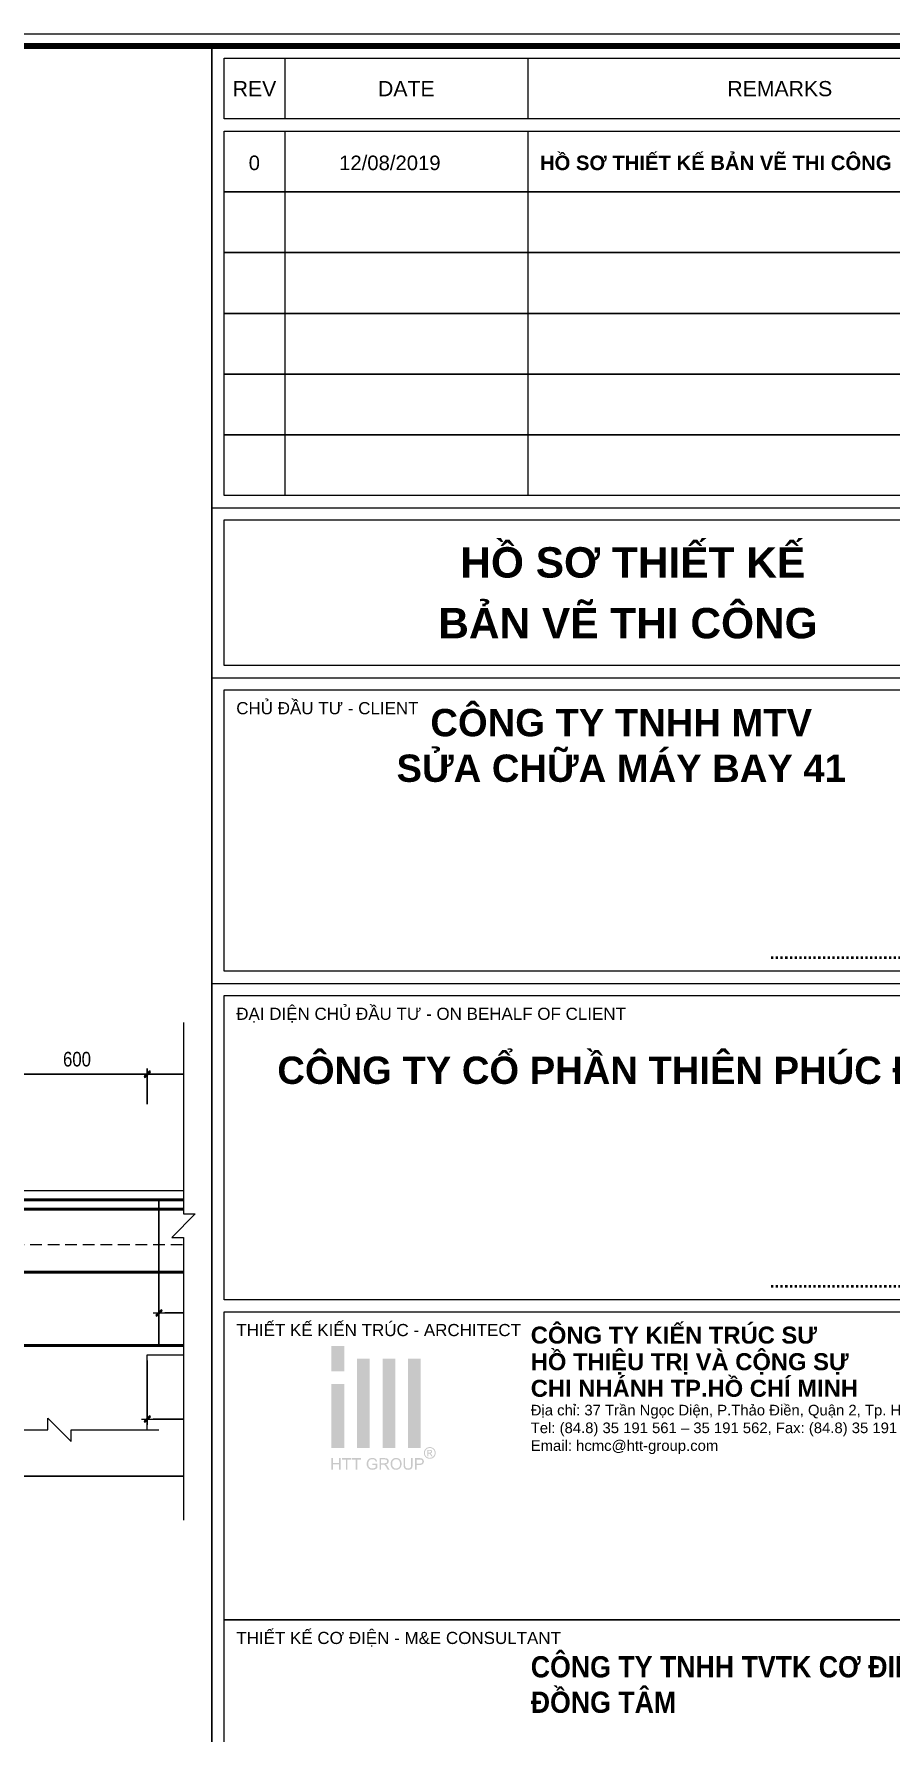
# Model space of a CAD drawing. Header units: millimetres. Extents: x 397144 to 8960116, y 345581 to 674207.
# Drawn here: x 5166928 to 5170583, y 656265 to 663512 of the extents above; entities that cross this region are included whole.
import ezdxf
from ezdxf.enums import TextEntityAlignment as Align
from ezdxf.xclip import XClip

# ---------------------------------------------------------------- set-up
doc = ezdxf.new("R2010")
doc.units = ezdxf.units.MM
doc.header["$XCLIPFRAME"] = 0
doc.header["$PDSIZE"] = -10
doc.linetypes.add('HIDDEN', pattern=[0.375, 0.25, -0.125])
doc.layers.get('0').update_dxf_attribs({"linetype": 'CONTINUOUS'})
doc.layers.get('Defpoints').update_dxf_attribs({"color": 12, "linetype": 'CONTINUOUS'})
for name, color, linetype, lineweight in [('CDAI', 8, 'CONTINUOUS', 30), ('CTHEP', 2, 'CONTINUOUS', 50), ('DBAO', 3, 'CONTINUOUS', 20), ('DGIONG', 4, 'CONTINUOUS', 13), ('KTH', 150, 'CONTINUOUS', 5), ('Net khuat', 8, 'HIDDEN', 13), ('STICK', 1, 'CONTINUOUS', 9)]:
    doc.layers.add(name, color=color, linetype=linetype, lineweight=lineweight)
doc.layers.add('CHG_XX_Khung ten$0$TKTC', color=1, linetype='CONTINUOUS')
doc.styles.add('CHG_XX_Khung ten$0$A1 BORDER$0$ARIAL', font='arial.ttf')
doc.styles.add('CHG_XX_Khung ten$0$A1 BORDER$0$Arial - Bold', font='arialbd.ttf', dxfattribs={"height": 2.5})
doc.styles.add('CHG_XX_Khung ten$0$A1 BORDER$0$Title Block DD$0$ARIAL', font='arial.ttf')
doc.styles.add('CHG_XX_Khung ten$0$A1 BORDER$0$Title Block DD$0$Arial - Bold', font='arialbd.ttf', dxfattribs={"height": 2.5})
doc.styles.add('CHG_XX_Khung ten$0$arial', font='arial.ttf')
doc.styles.add('CHG_XX_Khung ten$0$Arial - Bold', font='arialbd.ttf')
doc.styles.add('CHG_XX_Khung ten$0$ArialB', font='arialbd.ttf')
doc.styles.add('TTP-HelCon', font='VHELVCN_0.TTF')
doc.dimstyles.new('TTP-25', dxfattribs={"dimscale": 25, "dimtxt": 2.5, "dimasz": 1, "dimexe": 1, "dimexo": 1, "dimgap": 0.09, "dimtad": 0, "dimdec": 4, "dimrnd": 5, "dimzin": 9, "dimdsep": 46, "dimtxsty": 'TTP-HelCon', "dimblk": 'Stick1', "dimcen": 0.09, "dimdle": 1.5, "dimclrd": 256, "dimclre": 256, "dimclrt": 7, "dimadec": 0, "dimazin": 0, "dimtfac": 1, "dimtdec": 4, "dimtmove": 0, "dimatfit": 3, "dimldrblk": '_ArchTick1', "dimfxl": 1, "dimtvp": 1, "dimtolj": 1, "dimtzin": 0, "dimarcsym": 0})

# ---------------------------------------------------------------- blocks, each defined once
blk = doc.blocks.new('AY-27')
at = {"layer": 'CTHEP'}
blk.add_line((5149346.05357, 599212.55338), (5187748.96372, 599212.50526), dxfattribs=at)
for points in [[(5187932.32851, 598893.30575), (5187932.32851, 599521.49296), (5149192.32851, 599521.5577), (5149192.32851, 598895.29521)], [(5149250.56747, 599275.95862), (5149250.56747, 598899.56854), (5149250.56747, 598899.56854), (5149761.19634, 598899.54548), (5157612.32851, 598899.5172), (5158186.37402, 598899.51531), (5187870.49566, 598899.49317), (5187870.49566, 599422.36868)]]:
    blk.add_lwpolyline(points, dxfattribs=at)
at = {"layer": 'DBAO'}
blk.add_lwpolyline([(5187962.32851, 598540.45098), (5187962.32851, 599560.44727), (5157760.23476, 599560.49211)], dxfattribs=at)
at = {"layer": 'Net khuat', "ltscale": 200}
blk.add_lwpolyline([(5149162.32851, 599330.5685), (5187962.32851, 599330.5685)], dxfattribs=at)
blk = doc.blocks.new('Stick1')
at = {"layer": 'STICK'}
h = blk.add_hatch(color=256, dxfattribs=at)
edge = h.paths.add_edge_path()
edge.add_line((0.3, 0.5), (-0.5, -0.3))
edge.add_arc((-0.4, -0.4), 0.141, 135, 315)
edge.add_line((-0.3, -0.5), (0.5, 0.3))
edge.add_arc((0.4, 0.4), 0.141, 315, 495)
blk.add_line((1, 0), (-1, 0), dxfattribs=at)
blk.add_lwpolyline([(0.3, 0.5), (-0.5, -0.3, 1), (-0.3, -0.5), (0.5, 0.3, 1), (0.3, 0.5, 1)], format="xyb", dxfattribs=at)
blk = doc.blocks.new('*D8382')
at = {"layer": 'Defpoints', "color": 0, "transparency": 16777216}
for p in [(5189990.4, 590133.3), (5187940.4, 590050.8), (5189990.4, 589993.3)]:
    blk.add_point(p, dxfattribs=at)
at = {"layer": 'KTH', "lineweight": -2, "transparency": 16777216}
for p, q in [((5189990.4, 590108.3), (5189990.4, 589968.3)), ((5187940.4, 590025.8), (5187940.4, 589968.3)), ((5187965.4, 589993.3), (5189965.4, 589993.3))]:
    blk.add_line(p, q, dxfattribs=at)
at = {"layer": 'KTH', "lineweight": -2, "transparency": 16777216, "xscale": 25, "yscale": 25, "zscale": 25, "rotation": 180}
blk.add_blockref('Stick1', (5187940.4, 589993.3), dxfattribs=at)
at = {"layer": 'KTH', "lineweight": -2, "transparency": 16777216, "xscale": 25, "yscale": 25, "zscale": 25}
blk.add_blockref('Stick1', (5189990.4, 589993.3), dxfattribs=at)
at = {"layer": 'KTH', "color": 7, "transparency": 16777216, "insert": (5188965.4, 590063.2), "char_height": 62.5, "attachment_point": 5, "style": 'TTP-HelCon'}
blk.add_mtext('\\A1;3Þ10a150-3', dxfattribs=at)
blk = doc.blocks.new('_ArchTick1')
at = {"color": 0, "const_width": 3.81}
blk.add_lwpolyline([(-12.7, -12.7), (12.7, 12.7)], dxfattribs=at)
blk = doc.blocks.new('*D8383')
at = {"layer": 'Defpoints', "color": 0, "transparency": 16777216}
for p in [(5187890.4, 591012.3), (5187890.4, 590859.2), (5189990.4, 590859.2)]:
    blk.add_point(p, dxfattribs=at)
at = {"layer": 'KTH', "lineweight": -2, "transparency": 16777216}
for p, q in [((5187890.4, 590884.2), (5187890.4, 591037.3)), ((5189965.4, 591012.3), (5187915.4, 591012.3)), ((5189990.4, 590884.2), (5189990.4, 591037.3))]:
    blk.add_line(p, q, dxfattribs=at)
at = {"layer": 'KTH', "lineweight": -2, "transparency": 16777216, "xscale": 25, "yscale": 25, "zscale": 25, "rotation": 180}
blk.add_blockref('Stick1', (5187890.4, 591012.3), dxfattribs=at)
at = {"layer": 'KTH', "lineweight": -2, "transparency": 16777216, "xscale": 25, "yscale": 25, "zscale": 25}
blk.add_blockref('Stick1', (5189990.4, 591012.3), dxfattribs=at)
at = {"layer": 'KTH', "color": 7, "transparency": 16777216, "insert": (5188940.4, 591076.1), "char_height": 62.5, "attachment_point": 5, "style": 'TTP-HelCon'}
blk.add_mtext('\\A1;2100', dxfattribs=at)
blk = doc.blocks.new('*D8384')
at = {"layer": 'Defpoints', "color": 0, "transparency": 16777216}
for p in [(5187890.4, 591012.3), (5187290.4, 590859.2), (5187890.4, 590859.2)]:
    blk.add_point(p, dxfattribs=at)
at = {"layer": 'KTH', "lineweight": -2, "transparency": 16777216}
for p, q in [((5187290.4, 590884.2), (5187290.4, 591037.3)), ((5187315.4, 591012.3), (5187865.4, 591012.3)), ((5187890.4, 590884.2), (5187890.4, 591037.3))]:
    blk.add_line(p, q, dxfattribs=at)
at = {"layer": 'KTH', "lineweight": -2, "transparency": 16777216, "xscale": 25, "yscale": 25, "zscale": 25, "rotation": 180}
blk.add_blockref('Stick1', (5187290.4, 591012.3), dxfattribs=at)
at = {"layer": 'KTH', "lineweight": -2, "transparency": 16777216, "xscale": 25, "yscale": 25, "zscale": 25}
blk.add_blockref('Stick1', (5187890.4, 591012.3), dxfattribs=at)
at = {"layer": 'KTH', "color": 7, "transparency": 16777216, "insert": (5187590.4, 591076.1), "char_height": 62.5, "attachment_point": 5, "style": 'TTP-HelCon'}
blk.add_mtext('\\A1;600', dxfattribs=at)
blk = doc.blocks.new('*D8385')
at = {"layer": 'Defpoints', "color": 0, "transparency": 16777216}
for p in [(5187890.4, 589814.8), (5189190.4, 589814.8), (5189190.4, 589540.6)]:
    blk.add_point(p, dxfattribs=at)
at = {"layer": 'KTH', "lineweight": -2, "transparency": 16777216}
for p, q in [((5187890.4, 589789.8), (5187890.4, 589515.6)), ((5189190.4, 589789.8), (5189190.4, 589515.6)), ((5187915.4, 589540.6), (5189165.4, 589540.6))]:
    blk.add_line(p, q, dxfattribs=at)
at = {"layer": 'KTH', "lineweight": -2, "transparency": 16777216, "xscale": 25, "yscale": 25, "zscale": 25, "rotation": 180}
blk.add_blockref('Stick1', (5187890.4, 589540.6), dxfattribs=at)
at = {"layer": 'KTH', "lineweight": -2, "transparency": 16777216, "xscale": 25, "yscale": 25, "zscale": 25}
blk.add_blockref('Stick1', (5189190.4, 589540.6), dxfattribs=at)
at = {"layer": 'KTH', "color": 7, "transparency": 16777216, "insert": (5188540.4, 589604.4), "char_height": 62.5, "attachment_point": 5, "style": 'TTP-HelCon'}
blk.add_mtext('\\A1;1300', dxfattribs=at)
blk = doc.blocks.new('*D1226')
at = {"layer": 'Defpoints', "color": 0, "transparency": 16777216}
for p in [(5180090.4, 589449.5), (5189890.4, 589464.5), (5189890.4, 589296.9)]:
    blk.add_point(p, dxfattribs=at)
at = {"layer": 'KTH', "lineweight": -2, "transparency": 16777216}
for p, q in [((5180090.4, 589424.5), (5180090.4, 589271.9)), ((5189890.4, 589439.5), (5189890.4, 589271.9)), ((5180115.4, 589296.9), (5189865.4, 589296.9))]:
    blk.add_line(p, q, dxfattribs=at)
at = {"layer": 'KTH', "lineweight": -2, "transparency": 16777216, "xscale": 25, "yscale": 25, "zscale": 25, "rotation": 180}
blk.add_blockref('Stick1', (5180090.4, 589296.9), dxfattribs=at)
at = {"layer": 'KTH', "lineweight": -2, "transparency": 16777216, "xscale": 25, "yscale": 25, "zscale": 25}
blk.add_blockref('Stick1', (5189890.4, 589296.9), dxfattribs=at)
at = {"layer": 'KTH', "color": 7, "transparency": 16777216, "insert": (5184990.4, 589360.7), "char_height": 62.5, "attachment_point": 5, "style": 'TTP-HelCon'}
blk.add_mtext('\\A1;10500', dxfattribs=at)
blk = doc.blocks.new('CHG_XX_Khung ten$0$A1 BORDER$0$HTT-Logo')
at = {"true_color": 0x134fb3}
h = blk.add_hatch(color=154, dxfattribs=at)
h.paths.add_polyline_path([(3, 29.1), (0, 29.1), (0, 23.1), (3, 23.1)])
h.paths.add_polyline_path([(3, 20.1), (0, 20.1), (0, 5.1), (3, 5.1)])
h.paths.add_polyline_path([(9, 26.1), (6, 26.1), (6, 5.1), (9, 5.1)])
h.paths.add_polyline_path([(15, 26.1), (12, 26.1), (12, 5.1), (15, 5.1)])
h.paths.add_polyline_path([(21, 26.1), (18, 26.1), (18, 5.1), (21, 5.1)])
h.paths.add_polyline_path([(2.12, 2.7), (1.76, 2.7), (1.76, 1.59), (0.36, 1.59), (0.36, 2.7), (0, 2.7), (0, 0), (0.36, 0), (0.36, 1.27), (1.76, 1.27), (1.76, 0), (2.12, 0)])
h.paths.add_polyline_path([(4.65, 2.7), (2.51, 2.7), (2.51, 2.38), (3.4, 2.38), (3.4, 0), (3.76, 0), (3.76, 2.38), (4.65, 2.38)])
h.paths.add_polyline_path([(6.95, 2.7), (4.81, 2.7), (4.81, 2.38), (5.7, 2.38), (5.7, 0), (6.06, 0), (6.06, 2.38), (6.95, 2.38)])
h.paths.add_polyline_path([(8.64, 1.36), (8.64, 1.41), (8.66, 1.58), (8.69, 1.75), (8.75, 1.9), (8.81, 2.03), (8.92, 2.17), (9.05, 2.28), (9.2, 2.37), (9.29, 2.39), (9.45, 2.43), (9.65, 2.44), (9.84, 2.42), (10, 2.37), (10.14, 2.29), (10.26, 2.18), (10.34, 2.03), (10.41, 1.86), (10.73, 1.95), (10.68, 2.11), (10.61, 2.26), (10.53, 2.39), (10.45, 2.47), (10.31, 2.57), (10.16, 2.65), (10.13, 2.66), (9.97, 2.71), (9.8, 2.74), (9.63, 2.75), (9.55, 2.74), (9.38, 2.73), (9.21, 2.7), (9.06, 2.65), (8.91, 2.58), (8.88, 2.56), (8.75, 2.47), (8.63, 2.36), (8.53, 2.23), (8.44, 2.07), (8.41, 1.99), (8.35, 1.84), (8.31, 1.68), (8.28, 1.51), (8.27, 1.34), (8.28, 1.26), (8.29, 1.09), (8.32, 0.92), (8.38, 0.77), (8.44, 0.62), (8.46, 0.58), (8.55, 0.44), (8.66, 0.32), (8.79, 0.21), (8.93, 0.12), (9, 0.09), (9.15, 0.03), (9.31, -0.01), (9.48, -0.04), (9.65, -0.05), (9.73, -0.04), (9.9, -0.03), (10.07, 0.01), (10.23, 0.06), (10.34, 0.11), (10.48, 0.18), (10.63, 0.27), (10.77, 0.38), (10.77, 1.38), (9.63, 1.38), (9.63, 1.06), (10.42, 1.06), (10.42, 0.56), (10.39, 0.53), (10.26, 0.45), (10.09, 0.37), (9.96, 0.32), (9.8, 0.29), (9.63, 0.28), (9.62, 0.28), (9.45, 0.29), (9.28, 0.33), (9.12, 0.4), (8.97, 0.49), (8.86, 0.61), (8.77, 0.75), (8.73, 0.85), (8.68, 1), (8.65, 1.17)])
h.paths.add_polyline_path([(13.16, 1.39), (13.28, 1.48), (13.3, 1.51), (13.39, 1.64), (13.44, 1.79), (13.46, 1.96), (13.46, 2.06), (13.42, 2.22), (13.35, 2.37), (13.31, 2.43), (13.19, 2.55), (13.05, 2.63), (13.01, 2.64), (12.87, 2.67), (12.7, 2.69), (12.5, 2.7), (11.3, 2.7), (11.3, 0), (11.66, 0), (11.66, 1.2), (12.07, 1.2), (12.11, 1.2), (12.28, 1.19), (12.44, 1.11), (12.49, 1.07), (12.62, 0.93), (12.67, 0.86), (12.77, 0.73), (12.88, 0.56), (13.23, 0), (13.68, 0), (13.21, 0.73), (13.13, 0.85), (13.03, 0.98), (12.92, 1.09), (12.86, 1.14), (12.7, 1.23), (12.86, 1.26), (13.03, 1.31)])
h.paths.add_polyline_path([(11.66, 1.51), (11.66, 2.4), (12.51, 2.4), (12.67, 2.39), (12.83, 2.35), (12.97, 2.27), (13.06, 2.13), (13.09, 1.96), (13.08, 1.87), (13.02, 1.72), (12.96, 1.64), (12.8, 1.55), (12.62, 1.52), (12.43, 1.51)], flags=16)
h.paths.add_polyline_path([(16.49, 1.43), (16.48, 1.6), (16.44, 1.77), (16.4, 1.92), (16.34, 2.07), (16.33, 2.09), (16.24, 2.23), (16.14, 2.36), (16.02, 2.47), (15.88, 2.57), (15.85, 2.59), (15.7, 2.66), (15.54, 2.71), (15.38, 2.74), (15.2, 2.75), (15.15, 2.75), (14.98, 2.73), (14.82, 2.7), (14.66, 2.64), (14.52, 2.57), (14.39, 2.48), (14.27, 2.37), (14.18, 2.26), (14.1, 2.14), (14.03, 2), (13.98, 1.84), (13.94, 1.68), (13.92, 1.5), (13.91, 1.31), (13.91, 1.29), (13.92, 1.12), (13.95, 0.96), (14, 0.8), (14.07, 0.64), (14.07, 0.62), (14.16, 0.48), (14.26, 0.35), (14.38, 0.23), (14.52, 0.14), (14.56, 0.12), (14.71, 0.04), (14.86, -0.01), (15.03, -0.04), (15.2, -0.05), (15.21, -0.05), (15.38, -0.03), (15.55, 0), (15.7, 0.05), (15.86, 0.12), (15.87, 0.13), (16.01, 0.22), (16.13, 0.33), (16.24, 0.46), (16.33, 0.61), (16.36, 0.69), (16.42, 0.84), (16.46, 1), (16.48, 1.17), (16.49, 1.35)])
h.paths.add_polyline_path([(14.28, 1.45), (14.3, 1.64), (14.34, 1.81), (14.4, 1.95), (14.47, 2.08), (14.57, 2.2), (14.73, 2.32), (14.88, 2.38), (15.04, 2.43), (15.21, 2.44), (15.38, 2.42), (15.54, 2.38), (15.69, 2.31), (15.82, 2.2), (15.93, 2.07), (16.01, 1.93), (16.04, 1.85), (16.09, 1.7), (16.12, 1.53), (16.12, 1.32), (16.11, 1.12), (16.08, 0.95), (16.03, 0.79), (15.96, 0.66), (15.86, 0.54), (15.8, 0.48), (15.67, 0.38), (15.53, 0.32), (15.37, 0.27), (15.2, 0.26), (15.12, 0.26), (14.95, 0.29), (14.8, 0.35), (14.67, 0.43), (14.54, 0.54), (14.45, 0.66), (14.37, 0.8), (14.32, 0.95), (14.29, 1.12), (14.28, 1.31)], flags=16)
h.paths.add_polyline_path([(17.31, 2.7), (16.96, 2.7), (16.96, 1.12), (16.96, 0.93), (16.98, 0.75), (17.02, 0.6), (17.06, 0.46), (17.07, 0.44), (17.15, 0.3), (17.27, 0.18), (17.4, 0.08), (17.51, 0.03), (17.67, -0.01), (17.84, -0.04), (18.02, -0.05), (18.2, -0.04), (18.37, -0.01), (18.52, 0.04), (18.66, 0.1), (18.68, 0.12), (18.81, 0.22), (18.91, 0.35), (18.99, 0.49), (19.02, 0.61), (19.06, 0.76), (19.07, 0.94), (19.08, 1.14), (19.08, 2.7), (18.72, 2.7), (18.72, 1.14), (18.72, 1.06), (18.71, 0.86), (18.68, 0.69), (18.62, 0.55), (18.55, 0.45), (18.49, 0.4), (18.36, 0.33), (18.19, 0.29), (17.99, 0.28), (17.92, 0.28), (17.75, 0.31), (17.6, 0.37), (17.46, 0.48), (17.38, 0.63), (17.34, 0.77), (17.32, 0.94), (17.31, 1.14)])
h.paths.add_polyline_path([(21.42, 1.25), (21.52, 1.34), (21.6, 1.45), (21.67, 1.59), (21.72, 1.75), (21.73, 1.92), (21.73, 1.97), (21.71, 2.13), (21.65, 2.29), (21.56, 2.44), (21.44, 2.55), (21.42, 2.56), (21.27, 2.63), (21.1, 2.67), (21.05, 2.68), (20.89, 2.7), (20.69, 2.7), (19.67, 2.7), (19.67, 0), (20.03, 0), (20.03, 1.1), (20.72, 1.1), (20.76, 1.1), (20.96, 1.11), (21.14, 1.14), (21.29, 1.19)])
h.paths.add_polyline_path([(20.03, 1.42), (20.03, 2.38), (20.72, 2.38), (20.93, 2.37), (21.06, 2.36), (21.16, 2.31), (21.28, 2.2), (21.34, 2.08), (21.37, 1.91), (21.36, 1.82), (21.31, 1.67), (21.22, 1.54), (21.09, 1.47), (20.93, 1.43), (20.73, 1.42)], flags=16)
h.paths.add_polyline_path([(23.87, 2.76), (24.01, 2.85), (24.13, 2.96), (24.24, 3.09), (24.33, 3.24), (24.35, 3.28), (24.42, 3.44), (24.47, 3.6), (24.5, 3.76), (24.51, 3.93), (24.51, 3.98), (24.49, 4.15), (24.46, 4.31), (24.4, 4.47), (24.33, 4.62), (24.29, 4.69), (24.19, 4.82), (24.08, 4.94), (23.95, 5.05), (23.81, 5.14), (23.77, 5.16), (23.61, 5.23), (23.45, 5.28), (23.29, 5.31), (23.12, 5.32), (23.08, 5.31), (22.92, 5.3), (22.76, 5.27), (22.6, 5.21), (22.44, 5.14), (22.38, 5.1), (22.24, 5.01), (22.12, 4.89), (22.01, 4.77), (21.92, 4.62), (21.89, 4.57), (21.82, 4.41), (21.77, 4.25), (21.74, 4.09), (21.73, 3.93), (21.73, 3.87), (21.75, 3.71), (21.79, 3.55), (21.84, 3.39), (21.92, 3.24), (21.95, 3.18), (22.05, 3.04), (22.16, 2.92), (22.29, 2.81), (22.43, 2.72), (22.48, 2.7), (22.64, 2.63), (22.79, 2.58), (22.96, 2.55), (23.12, 2.54), (23.18, 2.54), (23.34, 2.55), (23.5, 2.59), (23.66, 2.65), (23.82, 2.72)])
h.paths.add_polyline_path([(22.55, 2.92), (22.45, 2.98), (22.32, 3.09), (22.21, 3.21), (22.12, 3.35), (22.07, 3.44), (22.01, 3.6), (21.98, 3.76), (21.96, 3.93), (21.97, 4.03), (22, 4.19), (22.05, 4.35), (22.12, 4.51), (22.18, 4.61), (22.29, 4.73), (22.41, 4.85), (22.56, 4.94), (22.64, 4.98), (22.8, 5.04), (22.96, 5.07), (23.12, 5.09), (23.21, 5.08), (23.37, 5.06), (23.53, 5.01), (23.69, 4.94), (23.79, 4.88), (23.92, 4.77), (24.03, 4.65), (24.13, 4.51), (24.17, 4.41), (24.23, 4.25), (24.27, 4.09), (24.28, 3.93), (24.28, 3.83), (24.25, 3.67), (24.2, 3.51), (24.13, 3.35), (24.07, 3.25), (23.96, 3.13), (23.84, 3.01), (23.7, 2.92), (23.61, 2.87), (23.45, 2.81), (23.29, 2.78), (23.12, 2.77), (23.02, 2.77), (22.86, 2.8), (22.7, 2.85)], flags=16)
h.paths.add_polyline_path([(22.51, 3.16), (22.51, 4.65), (23.03, 4.65), (23.23, 4.64), (23.4, 4.62), (23.55, 4.52), (23.6, 4.47), (23.66, 4.31), (23.67, 4.25), (23.64, 4.09), (23.55, 3.96), (23.42, 3.87), (23.24, 3.82), (23.37, 3.75), (23.46, 3.64), (23.57, 3.47), (23.77, 3.16), (23.47, 3.16), (23.34, 3.39), (23.23, 3.58), (23.14, 3.7), (23.09, 3.74), (22.94, 3.79), (22.9, 3.79), (22.76, 3.79), (22.76, 3.16)], flags=0)
h.paths.add_polyline_path([(22.76, 4), (22.76, 4.45), (23.03, 4.45), (23.13, 4.45), (23.27, 4.42), (23.37, 4.35), (23.41, 4.21), (23.33, 4.06), (23.24, 4.02), (23.05, 4)], flags=0)
blk = doc.blocks.new('CHG_XX_Khung ten')
for p, q in [((687, 577), (687, 17)), ((687, 501), (824, 501)), ((687, 473), (824, 473)), ((687, 422.69), (824, 422.69))]:
    blk.add_line(p, q)
at = {"linetype": 'Continuous'}
for p, q in [((699, 575), (699, 565)), ((739, 575), (739, 565)), ((699, 563), (699, 503)), ((739, 563), (739, 503))]:
    blk.add_line(p, q, dxfattribs=at)
blk.add_lwpolyline([(15, 579), (826, 579), (826, 15), (15, 15)], close=True)
at = {"color": 4, "linetype": 'Continuous', "const_width": 1}
blk.add_lwpolyline([(17, 577), (824, 577), (824, 17), (17, 17)], close=True, dxfattribs=at)
at = {"linetype": 'Continuous'}
for points in [[(822, 565), (689, 565), (689, 575), (822, 575)], [(822, 553), (689, 553), (689, 563), (822, 563)], [(822, 543), (689, 543), (689, 553), (822, 553)], [(822, 533), (689, 533), (689, 543), (822, 543)], [(822, 523), (689, 523), (689, 533), (822, 533)], [(822, 513), (689, 513), (689, 523), (822, 523)], [(822, 503), (689, 503), (689, 513), (822, 513)], [(689, 499), (822, 499), (822, 475), (689, 475)], [(689, 368.62), (822, 368.62), (822, 317.93), (689, 317.93)], [(689, 317.93), (822, 317.93), (822, 289.93), (689, 289.93)]]:
    blk.add_lwpolyline(points, close=True, dxfattribs=at)
at = {"xscale": 0.7, "yscale": 0.7, "zscale": 0.7}
blk.add_blockref('CHG_XX_Khung ten$0$A1 BORDER$0$HTT-Logo', (706.68, 342.64), dxfattribs=at)
for s, height, style, p in [('REV', 2.5, 'CHG_XX_Khung ten$0$A1 BORDER$0$ARIAL', (694, 570)), ('DATE', 2.5, 'CHG_XX_Khung ten$0$A1 BORDER$0$ARIAL', (719, 570)), ('REMARKS', 2.5, 'CHG_XX_Khung ten$0$A1 BORDER$0$ARIAL', (780.5, 570)), ('0', 2.39, 'CHG_XX_Khung ten$0$arial', (693.97, 557.78)), ('12/08/2019', 2.389, 'CHG_XX_Khung ten$0$arial', (716.29, 557.78))]:
    blk.add_text(s, height=height, dxfattribs=dict(style=style)).set_placement(p, align=Align.MIDDLE_CENTER)
for s, height, style, p in [('HỒ SƠ THIẾT KẾ BẢN VẼ THI CÔNG', 2.3887, 'CHG_XX_Khung ten$0$ArialB', (741, 557.78)), ('CHỦ ĐẦU TƯ - CLIENT', 2, 'CHG_XX_Khung ten$0$A1 BORDER$0$Title Block DD$0$ARIAL', (691, 468)), ('ĐẠI DIỆN CHỦ ĐẦU TƯ - ON BEHALF OF CLIENT ', 2, 'CHG_XX_Khung ten$0$A1 BORDER$0$Title Block DD$0$ARIAL', (691, 417.69)), ('THIẾT KẾ KIẾN TRÚC - ARCHITECT', 2, 'CHG_XX_Khung ten$0$A1 BORDER$0$ARIAL', (691, 365.62)), ('THIẾT KẾ CƠ ĐIỆN - M&E CONSULTANT', 2, 'CHG_XX_Khung ten$0$A1 BORDER$0$ARIAL', (691, 314.93))]:
    blk.add_text(s, height=height, dxfattribs=dict(style=style)).set_placement(p, align=Align.MIDDLE_LEFT)
at = {"style": 'CHG_XX_Khung ten$0$A1 BORDER$0$Title Block DD$0$Arial - Bold'}
for p in [(820, 427.69), (820, 373.62)]:
    blk.add_text('.....................................................', height=2, dxfattribs=at).set_placement(p, align=Align.MIDDLE_RIGHT)
at = {"ltscale": 10, "insert": (739.49, 366.19), "char_height": 2.8, "width": 76.248, "attachment_point": 1, "line_spacing_factor": 0.938532, "style": 'CHG_XX_Khung ten$0$A1 BORDER$0$Arial - Bold'}
blk.add_mtext('CÔNG TY KIẾN TRÚC SƯ\\PHỒ THIỆU TRỊ VÀ CỘNG SỰ\\PCHI NHÁNH TP.HỒ CHÍ MINH', dxfattribs=at)
at = {"ltscale": 10}
for s, insert, char_height, width, attachment_point, style in [('Địa chỉ: 37 Trần Ngọc Diện, P.Thảo Điền, Quận 2, Tp. HCM\\PTel: (84.8) 35 191 561 – 35 191 562, Fax: (84.8) 35 191 563\\PEmail: hcmc@htt-group.com', (739.49, 345.2), 1.75, 83.001, 7, 'CHG_XX_Khung ten$0$A1 BORDER$0$ARIAL'), ('{\\W0.9;CÔNG TY TNHH TVTK CƠ ĐIỆN \\PĐỒNG TÂM}', (739.49, 311.93), 3.5, 76.248, 1, 'CHG_XX_Khung ten$0$A1 BORDER$0$Arial - Bold')]:
    blk.add_mtext(s, dxfattribs=dict(at, insert=insert, char_height=char_height, width=width, attachment_point=attachment_point, style=style))
at = {"layer": 'CHG_XX_Khung ten$0$TKTC', "style": 'CHG_XX_Khung ten$0$Arial - Bold'}
for s, p in [('HỒ SƠ THIẾT KẾ', (756.29, 492)), ('BẢN VẼ THI CÔNG', (755.5, 482))]:
    blk.add_text(s, height=5, dxfattribs=at).set_placement(p, align=Align.MIDDLE_CENTER)
at = {"ltscale": 10, "char_height": 4.5, "attachment_point": 2, "style": 'CHG_XX_Khung ten$0$A1 BORDER$0$Title Block DD$0$Arial - Bold', "bg_fill": 2}
for s, insert, width in [('CÔNG TY TNHH MTV\\PSỬA CHỮA MÁY BAY 41', (754.39, 467.87), 83.001), ('CÔNG TY CỔ PHẦN THIÊN PHÚC ĐIỀN', (755.91, 410.64), 121.2929)]:
    blk.add_mtext(s, dxfattribs=dict(at, insert=insert, width=width))
at = {"linetype": 'Continuous'}
for points in [[(689, 471), (822, 471), (822, 424.69), (689, 424.69)], [(689, 420.69), (822, 420.69), (822, 370.62), (689, 370.62)]]:
    blk.add_lwpolyline(points, close=True, dxfattribs=at)
blk = doc.blocks.new('*D8434')
at = {"layer": 'Defpoints', "color": 0, "transparency": 16777216}
for p in [(9669.5, 9.2), (15669.5, 9.1), (15669.5, -188.9)]:
    blk.add_point(p, dxfattribs=at)
at = {"layer": 'KTH', "lineweight": -2, "transparency": 16777216}
for p, q in [((9669.5, -15.8), (9669.5, -213.9)), ((15669.5, -15.9), (15669.5, -213.9)), ((9694.5, -188.9), (15644.5, -188.9))]:
    blk.add_line(p, q, dxfattribs=at)
at = {"layer": 'KTH', "lineweight": -2, "transparency": 16777216, "xscale": 25, "yscale": 25, "zscale": 25, "rotation": 180}
blk.add_blockref('Stick1', (9669.5, -188.9), dxfattribs=at)
at = {"layer": 'KTH', "lineweight": -2, "transparency": 16777216, "xscale": 25, "yscale": 25, "zscale": 25}
blk.add_blockref('Stick1', (15669.5, -188.9), dxfattribs=at)
at = {"layer": 'KTH', "color": 7, "transparency": 16777216, "insert": (12669.5, -125), "char_height": 62.5, "attachment_point": 5, "style": 'TTP-HelCon'}
blk.add_mtext('\\A1;7400', dxfattribs=at)
blk = doc.blocks.new('*D8443')
at = {"layer": 'Defpoints', "color": 0, "transparency": 16777216}
for p in [(12119.5, 329.2), (15769.5, 266.5), (15769.5, 54.9)]:
    blk.add_point(p, dxfattribs=at)
at = {"layer": 'KTH', "lineweight": -2, "transparency": 16777216}
for p, q in [((12119.5, 304.2), (12119.5, 29.9)), ((15769.5, 241.5), (15769.5, 29.9)), ((12144.5, 54.9), (15744.5, 54.9))]:
    blk.add_line(p, q, dxfattribs=at)
at = {"layer": 'KTH', "lineweight": -2, "transparency": 16777216, "xscale": 25, "yscale": 25, "zscale": 25, "rotation": 180}
blk.add_blockref('Stick1', (12119.5, 54.9), dxfattribs=at)
at = {"layer": 'KTH', "lineweight": -2, "transparency": 16777216, "xscale": 25, "yscale": 25, "zscale": 25}
blk.add_blockref('Stick1', (15769.5, 54.9), dxfattribs=at)
at = {"layer": 'KTH', "color": 7, "transparency": 16777216, "insert": (13944.5, 118.8), "char_height": 62.5, "attachment_point": 5, "style": 'TTP-HelCon'}
blk.add_mtext('\\A1;5050', dxfattribs=at)
blk = doc.blocks.new('AY-33')
at = {"layer": 'CDAI', "ltscale": 52.5}
blk.add_line((5187940.36291, 590479.85882), (5187940.36291, 589853.84268), dxfattribs=at)
at = {"layer": 'CTHEP'}
for p, q in [((5185290.40499, 590435.84949), (5189990.36291, 590435.83785)), ((5171674.09057, 590166.85075), (5196483.5754, 590166.83185))]:
    blk.add_line(p, q, dxfattribs=at)
for points in [[(5196810.36291, 589847.60311), (5196810.36291, 590475.79032), (5171520.36551, 590475.86587)], [(5171578.60447, 590230.25598), (5171578.60447, 589853.86591), (5196259.37159, 589853.84476), (5196748.53006, 589853.79053), (5196748.53006, 589853.79053)]]:
    blk.add_lwpolyline(points, dxfattribs=at)
at = {"layer": 'DBAO'}
for points in [[(5187890.36291, 589814.84602), (5196840.36149, 589814.83525), (5196840.36291, 590514.70496), (5171490.36551, 590514.87736), (5171490.36551, 589814.86587), (5171490.36551, 589814.86587), (5171490.36551, 589494.86587)], [(5187890.36291, 589494.86265), (5187890.36291, 589814.86265)]]:
    blk.add_lwpolyline(points, dxfattribs=at)
at = {"layer": 'DGIONG'}
blk.add_lwpolyline([(5187240.36551, 589494.86265), (5187465.36551, 589494.86265), (5187465.36551, 589544.86265), (5187565.36551, 589444.86265), (5187565.36551, 589494.86265), (5187940.36291, 589494.85882)], dxfattribs=at)
at = {"layer": 'Net khuat', "ltscale": 200}
blk.add_lwpolyline([(5171490.36551, 589814.86587), (5171490.36551, 589814.86587), (5172090.36551, 589814.86587), (5172090.36551, 590284.86587), (5196840.36244, 590284.86587)], dxfattribs=at)
at = {"layer": 'KTH'}
dim = blk.add_linear_dim(base=(5187890.36291, 591012.25699), p1=(5187290.36551, 590859.16026), p2=(5187890.36291, 590859.16026), angle=180, dimstyle='TTP-25', override={"dimtmove": 1}, dxfattribs=at)
dim.commit()
dim.dimension.update_dxf_attribs({"geometry": '*D8384', "text_midpoint": (5187590.36421, 591076.09032)})
for base, p1, p2, picture, middle in [((5187890.36291, 591012.25316), (5189990.36291, 590859.16026), (5187890.36291, 590859.16026), '*D8383', (5188940.36291, 591076.08649)), ((5189190.36291, 589540.60081), (5187890.36291, 589814.83301), (5189190.36291, 589814.81866), '*D8385', (5188540.36291, 589604.43415))]:
    dim = blk.add_linear_dim(base=base, p1=p1, p2=p2, dimstyle='TTP-25', override={"dimtmove": 1}, dxfattribs=at)
    dim.commit()
    dim.dimension.update_dxf_attribs({"geometry": picture, "text_midpoint": middle})
for base, p1, p2, text, picture, middle in [((5189990.36291, 589993.28646), (5187940.36291, 590050.75981), (5189990.36291, 590133.29964), '3Þ10a150-3', '*D8382', (5188965.36291, 590063.20313)), ((5189890.36551, 589296.88478), (5180090.36551, 589449.53386), (5189890.36551, 589464.49877), '10500', '*D1226', (5184990.36551, 589360.71811))]:
    dim = blk.add_linear_dim(base=base, p1=p1, p2=p2, text=text, dimstyle='TTP-25', override={"dimtmove": 1}, dxfattribs=at)
    dim.commit()
    dim.dimension.update_dxf_attribs({"geometry": picture, "text_midpoint": middle})
blk = doc.blocks.new('Y-37')
at = {"layer": 'CTHEP'}
blk.add_line((1119.46907, 681.17417), (49858.11137, 681.13827), dxfattribs=at)
for points in [[(49989.46907, 361.93876), (49989.46907, 990.12597), (171.95451, 990.1847)], [(172.63649, 368.18914), (10138.47515, 368.18041), (10718.3369, 368.1785), (17169.46907, 368.15021), (17743.51458, 368.14833), (49905.53617, 368.12618), (49905.53617, 891.00169)]]:
    blk.add_lwpolyline(points, dxfattribs=at)
at = {"layer": 'DBAO'}
for points in [[(10244.83035, 1029.35796), (17317.37532, 1029.12238)], [(10719.46647, 9.19447), (10719.46647, 329.16865), (17169.46907, 329.12616), (17169.46907, 9.12616)]]:
    blk.add_lwpolyline(points, dxfattribs=at)
at = {"layer": 'Net khuat', "ltscale": 200}
blk.add_lwpolyline([(1769.46647, 329.18456), (1769.46647, 799.18779), (50019.46907, 799.18779)], dxfattribs=at)
at = {"layer": 'KTH'}
dim = blk.add_linear_dim(base=(15769.46907, 54.93646), p1=(12119.46647, 329.15431), p2=(15769.46907, 266.48743), text='5050', dimstyle='TTP-25', override={"dimtmove": 1}, dxfattribs=at)
dim.commit()
dim.dimension.update_dxf_attribs({"geometry": '*D8443', "text_midpoint": (13944.46777, 118.76979)})
dim = blk.add_linear_dim(base=(15669.46908, -188.85876), p1=(9669.46908, 9.1983), p2=(15669.46908, 9.12425), angle=180, text='7400', dimstyle='TTP-25', override={"dimtmove": 1}, dxfattribs=at)
dim.commit()
dim.dimension.update_dxf_attribs({"geometry": '*D8434', "text_midpoint": (12669.46908, -125.02543)})

msp = doc.modelspace()

# ---------------------------------------------------------------- linework, layer by layer
at = {"layer": 'CDAI', "ltscale": 0.8}
msp.add_lwpolyline([(5150318.75628, 663460.45642), (5167688.36171, 663460.45642), (5167688.36171, 648942.57726), (5150318.75628, 648942.57726)], close=True, dxfattribs=at)
at = {"layer": 'DGIONG'}
msp.add_lwpolyline([(5167566.36098, 659292.64547), (5167566.36098, 658476.1471), (5167616.36098, 658476.1471), (5167516.36098, 658376.1471), (5167566.36098, 658376.1471), (5167566.36098, 657168.45499)], dxfattribs=at)

# ---------------------------------------------------------------- block references
at = {"layer": 'CDAI'}
ref = msp.add_blockref('AY-27', (-20240.67259, 63151.07588), dxfattribs=at)
XClip(ref).set_block_clipping_path([(5148756.6853485284, 597929.8545848094), (5165972.8299181927, 600221.0932159054)])
ref = msp.add_blockref('AY-33', (-20478.27974, 68060.02924), dxfattribs=at)
XClip(ref).set_block_clipping_path([(5170797.036019085, 588847.9135108036), (5188044.6407116679, 591175.458884406)])
at = {"layer": 'KTH'}
ref = msp.add_blockref('Y-37', (5157655.0179, 658006.51293), dxfattribs=at)
XClip(ref).set_block_clipping_path([(15463.3454985004, -731.137271678), (25080.8919866411, 2170.0343434394)])

# ---------------------------------------------------------------- next in the draw order: block references
at = {"layer": 'KTH', "ltscale": 0.8, "xscale": 25.92478421702978, "yscale": 25.92478421702978, "zscale": 25.92478421702978}
msp.add_blockref('CHG_XX_Khung ten', (5149878.03495, 648501.85593), dxfattribs=at)

doc.saveas('drawing.dxf')
